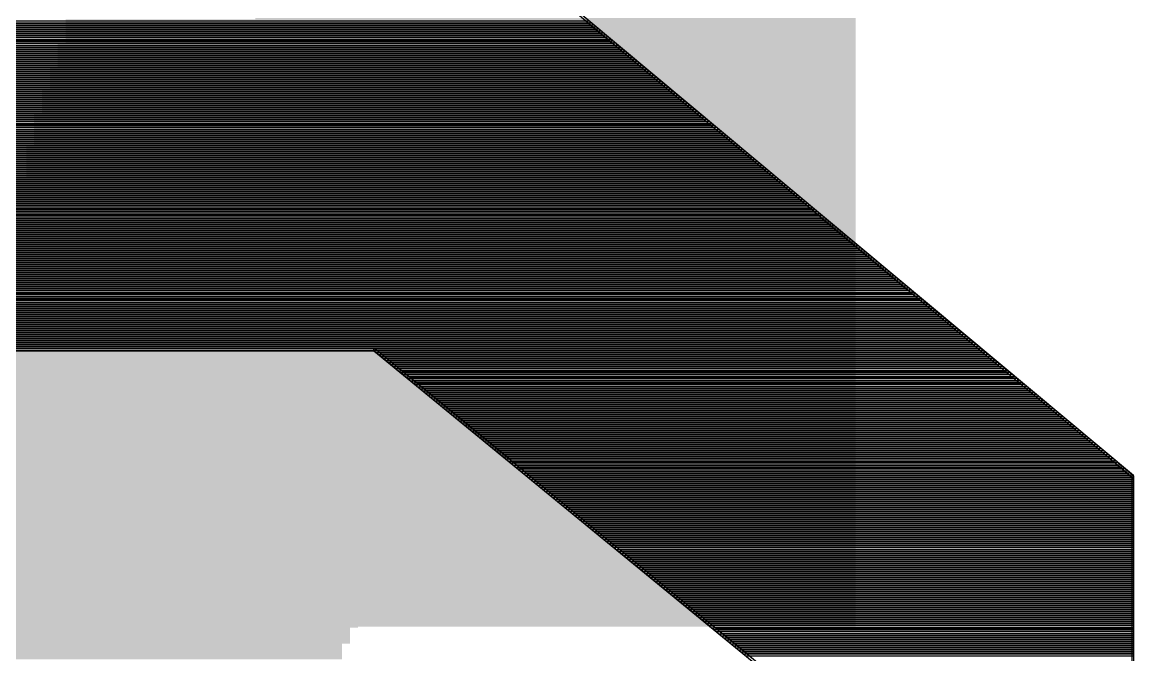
# Model space of a CAD drawing. Extents: x -21 to 88, y -12 to 76.
# Drawn here: x 41.41 to 42.817, y 35.649 to 36.45 of the extents above; entities that cross this region are included whole.
import ezdxf

# ---------------------------------------------------------------- set-up
doc = ezdxf.new("R2010")
doc.units = 0
for name, color, linetype in [('1', 22, 'CONTINUOUS'), ('21', 253, 'CONTINUOUS'), ('22', 253, 'CONTINUOUS')]:
    doc.layers.add(name, color=color, linetype=linetype)

# ---------------------------------------------------------------- blocks, each defined once
blk = doc.blocks.new('RECT')
blk.add_solid([(-0.5, -0.5), (0.5, -0.5), (-0.5, 0.5), (0.5, 0.5)])

msp = doc.modelspace()

# ---------------------------------------------------------------- linework, layer by layer
at = {"layer": '1'}
for points in [[(41.9052, 36.634), (42.8152, 35.874, 1), (42.8168, 35.876), (41.9068, 36.636, 1)], [(38.706, 36.4484), (42.1279, 36.4484, 1), (42.1279, 36.4509), (38.706, 36.4509, 1)], [(38.706, 36.4458), (42.131, 36.4458, 1), (42.131, 36.4484), (38.706, 36.4484, 1)], [(38.706, 36.4382), (42.1401, 36.4382, 1), (42.1401, 36.4408), (38.706, 36.4408, 1)], [(38.706, 36.4331), (42.1462, 36.4331, 1), (42.1462, 36.4357), (38.706, 36.4357, 1)], [(38.706, 36.4433), (42.134, 36.4433, 1), (42.134, 36.4458), (38.706, 36.4458, 1)], [(38.706, 36.4408), (42.1371, 36.4408, 1), (42.1371, 36.4433), (38.706, 36.4433, 1)], [(38.706, 36.4357), (42.1431, 36.4357, 1), (42.1431, 36.4382), (38.706, 36.4382, 1)], [(38.706, 36.428), (42.1523, 36.428, 1), (42.1523, 36.4306), (38.706, 36.4306, 1)], [(38.706, 36.4204), (42.1614, 36.4204, 1), (42.1614, 36.423), (38.706, 36.423, 1)], [(38.706, 36.4306), (42.1492, 36.4306, 1), (42.1492, 36.4331), (38.706, 36.4331, 1)], [(38.706, 36.4255), (42.1553, 36.4255, 1), (42.1553, 36.428), (38.706, 36.428, 1)], [(38.706, 36.423), (42.1584, 36.423, 1), (42.1584, 36.4255), (38.706, 36.4255, 1)], [(38.706, 36.4153), (42.1675, 36.4153, 1), (42.1675, 36.4179), (38.706, 36.4179, 1)], [(38.706, 36.4077), (42.1766, 36.4077, 1), (42.1766, 36.4103), (38.706, 36.4103, 1)], [(38.706, 36.4179), (42.1644, 36.4179, 1), (42.1644, 36.4204), (38.706, 36.4204, 1)], [(38.706, 36.4128), (42.1705, 36.4128, 1), (42.1705, 36.4153), (38.706, 36.4153, 1)], [(38.706, 36.4103), (42.1736, 36.4103, 1), (42.1736, 36.4128), (38.706, 36.4128, 1)], [(38.706, 36.4052), (42.1797, 36.4052, 1), (42.1797, 36.4077), (38.706, 36.4077, 1)], [(38.706, 36.4026), (42.1827, 36.4026, 1), (42.1827, 36.4052), (38.706, 36.4052, 1)], [(38.706, 36.395), (42.1918, 36.395, 1), (42.1918, 36.3976), (38.706, 36.3976, 1)], [(38.706, 36.4001), (42.1857, 36.4001, 1), (42.1857, 36.4026), (38.706, 36.4026, 1)], [(38.706, 36.3976), (42.1888, 36.3976, 1), (42.1888, 36.4001), (38.706, 36.4001, 1)], [(38.706, 36.3925), (42.1949, 36.3925, 1), (42.1949, 36.395), (38.706, 36.395, 1)], [(38.706, 36.3899), (42.1979, 36.3899, 1), (42.1979, 36.3925), (38.706, 36.3925, 1)], [(38.706, 36.3823), (42.207, 36.3823, 1), (42.207, 36.3849), (38.706, 36.3849, 1)], [(38.706, 36.3772), (42.2131, 36.3772, 1), (42.2131, 36.3798), (38.706, 36.3798, 1)], [(38.706, 36.3874), (42.2009, 36.3874, 1), (42.2009, 36.3899), (38.706, 36.3899, 1)], [(38.706, 36.3849), (42.204, 36.3849, 1), (42.204, 36.3874), (38.706, 36.3874, 1)], [(38.706, 36.3798), (42.2101, 36.3798, 1), (42.2101, 36.3823), (38.706, 36.3823, 1)], [(38.706, 36.3696), (42.2222, 36.3696, 1), (42.2222, 36.3722), (38.706, 36.3722, 1)], [(38.706, 36.3645), (42.2283, 36.3645, 1), (42.2283, 36.3671), (38.706, 36.3671, 1)], [(38.706, 36.3747), (42.2162, 36.3747, 1), (42.2162, 36.3772), (38.706, 36.3772, 1)], [(38.706, 36.3722), (42.2192, 36.3722, 1), (42.2192, 36.3747), (38.706, 36.3747, 1)], [(38.706, 36.3671), (42.2253, 36.3671, 1), (42.2253, 36.3696), (38.706, 36.3696, 1)], [(38.706, 36.3569), (42.2375, 36.3569, 1), (42.2375, 36.3595), (38.706, 36.3595, 1)], [(38.706, 36.3518), (42.2435, 36.3518, 1), (42.2435, 36.3544), (38.706, 36.3544, 1)], [(38.706, 36.362), (42.2314, 36.362, 1), (42.2314, 36.3645), (38.706, 36.3645, 1)], [(38.706, 36.3595), (42.2344, 36.3595, 1), (42.2344, 36.362), (38.706, 36.362, 1)], [(38.706, 36.3544), (42.2405, 36.3544, 1), (42.2405, 36.3569), (38.706, 36.3569, 1)], [(38.706, 36.3493), (42.2466, 36.3493, 1), (42.2466, 36.3518), (38.706, 36.3518, 1)], [(38.706, 36.3467), (42.2496, 36.3467, 1), (42.2496, 36.3493), (38.706, 36.3493, 1)], [(38.706, 36.3391), (42.2587, 36.3391, 1), (42.2587, 36.3417), (38.706, 36.3417, 1)], [(38.706, 36.334), (42.2648, 36.334, 1), (42.2648, 36.3366), (38.706, 36.3366, 1)], [(38.706, 36.3442), (42.2527, 36.3442, 1), (42.2527, 36.3467), (38.706, 36.3467, 1)], [(38.706, 36.3417), (42.2557, 36.3417, 1), (42.2557, 36.3442), (38.706, 36.3442, 1)], [(38.706, 36.3366), (42.2618, 36.3366, 1), (42.2618, 36.3391), (38.706, 36.3391, 1)], [(38.706, 36.3264), (42.274, 36.3264, 1), (42.274, 36.329), (38.706, 36.329, 1)], [(38.706, 36.3213), (42.28, 36.3213, 1), (42.28, 36.3239), (38.706, 36.3239, 1)], [(38.706, 36.3315), (42.2679, 36.3315, 1), (42.2679, 36.334), (38.706, 36.334, 1)], [(38.706, 36.329), (42.2709, 36.329, 1), (42.2709, 36.3315), (38.706, 36.3315, 1)], [(38.706, 36.3239), (42.277, 36.3239, 1), (42.277, 36.3264), (38.706, 36.3264, 1)], [(38.706, 36.3137), (42.2892, 36.3137, 1), (42.2892, 36.3163), (38.706, 36.3163, 1)], [(38.706, 36.3086), (42.2953, 36.3086, 1), (42.2953, 36.3112), (38.706, 36.3112, 1)], [(38.706, 36.3188), (42.2831, 36.3188, 1), (42.2831, 36.3213), (38.706, 36.3213, 1)], [(38.706, 36.3163), (42.2861, 36.3163, 1), (42.2861, 36.3188), (38.706, 36.3188, 1)], [(38.706, 36.3112), (42.2922, 36.3112, 1), (42.2922, 36.3137), (38.706, 36.3137, 1)], [(38.706, 36.3061), (42.2983, 36.3061, 1), (42.2983, 36.3086), (38.706, 36.3086, 1)], [(38.706, 36.301), (42.3044, 36.301, 1), (42.3044, 36.3036), (38.706, 36.3036, 1)], [(38.706, 36.2959), (42.3105, 36.2959, 1), (42.3105, 36.2985), (38.706, 36.2985, 1)], [(38.706, 36.3036), (42.3013, 36.3036, 1), (42.3013, 36.3061), (38.706, 36.3061, 1)], [(38.706, 36.2985), (42.3074, 36.2985, 1), (42.3074, 36.301), (38.706, 36.301, 1)], [(38.706, 36.2934), (42.3135, 36.2934, 1), (42.3135, 36.2959), (38.706, 36.2959, 1)], [(38.706, 36.2883), (42.3196, 36.2883, 1), (42.3196, 36.2909), (38.706, 36.2909, 1)], [(38.706, 36.2832), (42.3257, 36.2832, 1), (42.3257, 36.2858), (38.706, 36.2858, 1)], [(38.706, 36.2909), (42.3165, 36.2909, 1), (42.3165, 36.2934), (38.706, 36.2934, 1)], [(38.706, 36.2858), (42.3226, 36.2858, 1), (42.3226, 36.2883), (38.706, 36.2883, 1)], [(38.706, 36.2807), (42.3287, 36.2807, 1), (42.3287, 36.2832), (38.706, 36.2832, 1)], [(38.706, 36.2782), (42.3318, 36.2782, 1), (42.3318, 36.2807), (38.706, 36.2807, 1)], [(38.706, 36.2756), (42.3348, 36.2756, 1), (42.3348, 36.2782), (38.706, 36.2782, 1)], [(38.706, 36.2705), (42.3409, 36.2705, 1), (42.3409, 36.2731), (38.706, 36.2731, 1)], [(38.706, 36.2654), (42.347, 36.2654, 1), (42.347, 36.268), (38.706, 36.268, 1)], [(38.706, 36.2731), (42.3378, 36.2731, 1), (42.3378, 36.2756), (38.706, 36.2756, 1)], [(38.706, 36.268), (42.3439, 36.268, 1), (42.3439, 36.2705), (38.706, 36.2705, 1)], [(38.706, 36.2578), (42.3561, 36.2578, 1), (42.3561, 36.2604), (38.706, 36.2604, 1)], [(38.706, 36.2527), (42.3622, 36.2527, 1), (42.3622, 36.2553), (38.706, 36.2553, 1)], [(38.706, 36.2629), (42.35, 36.2629, 1), (42.35, 36.2654), (38.706, 36.2654, 1)], [(38.706, 36.2604), (42.3531, 36.2604, 1), (42.3531, 36.2629), (38.706, 36.2629, 1)], [(38.706, 36.2553), (42.3591, 36.2553, 1), (42.3591, 36.2578), (38.706, 36.2578, 1)], [(38.706, 36.2502), (42.3652, 36.2502, 1), (42.3652, 36.2527), (38.706, 36.2527, 1)], [(38.706, 36.2451), (42.3713, 36.2451, 1), (42.3713, 36.2477), (38.706, 36.2477, 1)], [(38.706, 36.24), (42.3774, 36.24, 1), (42.3774, 36.2426), (38.706, 36.2426, 1)], [(38.706, 36.2477), (42.3683, 36.2477, 1), (42.3683, 36.2502), (38.706, 36.2502, 1)], [(38.706, 36.2426), (42.3743, 36.2426, 1), (42.3743, 36.2451), (38.706, 36.2451, 1)], [(38.706, 36.2375), (42.3804, 36.2375, 1), (42.3804, 36.24), (38.706, 36.24, 1)], [(38.706, 36.2324), (42.3865, 36.2324, 1), (42.3865, 36.235), (38.706, 36.235, 1)], [(38.706, 36.2273), (42.3926, 36.2273, 1), (42.3926, 36.2299), (38.706, 36.2299, 1)], [(38.706, 36.235), (42.3835, 36.235, 1), (42.3835, 36.2375), (38.706, 36.2375, 1)], [(38.706, 36.2299), (42.3896, 36.2299, 1), (42.3896, 36.2324), (38.706, 36.2324, 1)], [(38.706, 36.2248), (42.3956, 36.2248, 1), (42.3956, 36.2273), (38.706, 36.2273, 1)], [(38.706, 36.2223), (42.3987, 36.2223, 1), (42.3987, 36.2248), (38.706, 36.2248, 1)], [(38.706, 36.2197), (42.4017, 36.2197, 1), (42.4017, 36.2223), (38.706, 36.2223, 1)], [(38.706, 36.2146), (42.4078, 36.2146, 1), (42.4078, 36.2172), (38.706, 36.2172, 1)], [(38.706, 36.2172), (42.4048, 36.2172, 1), (42.4048, 36.2197), (38.706, 36.2197, 1)], [(38.706, 36.2121), (42.4109, 36.2121, 1), (42.4109, 36.2146), (38.706, 36.2146, 1)], [(38.706, 36.2096), (42.4139, 36.2096, 1), (42.4139, 36.2121), (38.706, 36.2121, 1)], [(38.706, 36.207), (42.4169, 36.207, 1), (42.4169, 36.2096), (38.706, 36.2096, 1)], [(38.706, 36.2019), (42.423, 36.2019, 1), (42.423, 36.2045), (38.706, 36.2045, 1)], [(38.706, 36.1943), (42.4321, 36.1943, 1), (42.4321, 36.1969), (38.706, 36.1969, 1)], [(38.706, 36.2045), (42.42, 36.2045, 1), (42.42, 36.207), (38.706, 36.207, 1)], [(38.706, 36.1994), (42.4261, 36.1994, 1), (42.4261, 36.2019), (38.706, 36.2019, 1)], [(38.706, 36.1969), (42.4291, 36.1969, 1), (42.4291, 36.1994), (38.706, 36.1994, 1)], [(38.706, 36.1892), (42.4382, 36.1892, 1), (42.4382, 36.1918), (38.706, 36.1918, 1)], [(38.706, 36.1841), (42.4443, 36.1841, 1), (42.4443, 36.1867), (38.706, 36.1867, 1)], [(38.706, 36.1918), (42.4352, 36.1918, 1), (42.4352, 36.1943), (38.706, 36.1943, 1)], [(38.706, 36.1867), (42.4413, 36.1867, 1), (42.4413, 36.1892), (38.706, 36.1892, 1)], [(38.706, 36.1816), (42.4474, 36.1816, 1), (42.4474, 36.1841), (38.706, 36.1841, 1)], [(38.706, 36.1765), (42.4534, 36.1765, 1), (42.4534, 36.1791), (38.706, 36.1791, 1)], [(38.706, 36.1714), (42.4595, 36.1714, 1), (42.4595, 36.174), (38.706, 36.174, 1)], [(38.706, 36.1791), (42.4504, 36.1791, 1), (42.4504, 36.1816), (38.706, 36.1816, 1)], [(38.706, 36.174), (42.4565, 36.174, 1), (42.4565, 36.1765), (38.706, 36.1765, 1)], [(38.706, 36.1689), (42.4626, 36.1689, 1), (42.4626, 36.1714), (38.706, 36.1714, 1)], [(38.706, 36.1664), (42.4656, 36.1664, 1), (42.4656, 36.1689), (38.706, 36.1689, 1)], [(38.706, 36.1638), (42.4687, 36.1638, 1), (42.4687, 36.1664), (38.706, 36.1664, 1)], [(38.706, 36.1587), (42.4747, 36.1587, 1), (42.4747, 36.1613), (38.706, 36.1613, 1)], [(38.706, 36.1511), (42.4839, 36.1511, 1), (42.4839, 36.1537), (38.706, 36.1537, 1)], [(38.706, 36.1613), (42.4717, 36.1613, 1), (42.4717, 36.1638), (38.706, 36.1638, 1)], [(38.706, 36.1562), (42.4778, 36.1562, 1), (42.4778, 36.1587), (38.706, 36.1587, 1)], [(38.706, 36.1537), (42.4808, 36.1537, 1), (42.4808, 36.1562), (38.706, 36.1562, 1)], [(38.706, 36.146), (42.4899, 36.146, 1), (42.4899, 36.1486), (38.706, 36.1486, 1)], [(38.706, 36.1384), (42.4991, 36.1384, 1), (42.4991, 36.141), (38.706, 36.141, 1)], [(38.706, 36.1486), (42.4869, 36.1486, 1), (42.4869, 36.1511), (38.706, 36.1511, 1)], [(38.706, 36.1435), (42.493, 36.1435, 1), (42.493, 36.146), (38.706, 36.146, 1)], [(38.706, 36.141), (42.496, 36.141, 1), (42.496, 36.1435), (38.706, 36.1435, 1)], [(38.706, 36.1333), (42.5052, 36.1333, 1), (42.5052, 36.1359), (38.706, 36.1359, 1)], [(38.706, 36.1257), (42.5143, 36.1257, 1), (42.5143, 36.1283), (38.706, 36.1283, 1)], [(38.706, 36.1359), (42.5021, 36.1359, 1), (42.5021, 36.1384), (38.706, 36.1384, 1)], [(38.706, 36.1308), (42.5082, 36.1308, 1), (42.5082, 36.1333), (38.706, 36.1333, 1)], [(38.706, 36.1283), (42.5112, 36.1283, 1), (42.5112, 36.1308), (38.706, 36.1308, 1)], [(38.706, 36.1232), (42.5173, 36.1232, 1), (42.5173, 36.1257), (38.706, 36.1257, 1)], [(38.706, 36.1206), (42.5204, 36.1206, 1), (42.5204, 36.1232), (38.706, 36.1232, 1)], [(38.706, 36.113), (42.5295, 36.113, 1), (42.5295, 36.1156), (38.706, 36.1156, 1)], [(38.706, 36.1181), (42.5234, 36.1181, 1), (42.5234, 36.1206), (38.706, 36.1206, 1)], [(38.706, 36.1156), (42.5265, 36.1156, 1), (42.5265, 36.1181), (38.706, 36.1181, 1)], [(38.706, 36.1105), (42.5325, 36.1105, 1), (42.5325, 36.113), (38.706, 36.113, 1)], [(38.706, 36.1079), (42.5356, 36.1079, 1), (42.5356, 36.1105), (38.706, 36.1105, 1)], [(38.706, 36.1028), (42.5417, 36.1028, 1), (42.5417, 36.1054), (38.706, 36.1054, 1)], [(38.706, 36.0952), (42.5508, 36.0952, 1), (42.5508, 36.0978), (38.706, 36.0978, 1)], [(38.706, 36.1054), (42.5386, 36.1054, 1), (42.5386, 36.1079), (38.706, 36.1079, 1)], [(38.706, 36.1003), (42.5447, 36.1003, 1), (42.5447, 36.1028), (38.706, 36.1028, 1)], [(38.706, 36.0978), (42.5477, 36.0978, 1), (42.5477, 36.1003), (38.706, 36.1003, 1)], [(38.706, 36.0901), (42.5569, 36.0901, 1), (42.5569, 36.0927), (38.706, 36.0927, 1)], [(38.706, 36.0825), (42.566, 36.0825, 1), (42.566, 36.0851), (38.706, 36.0851, 1)], [(38.706, 36.0927), (42.5538, 36.0927, 1), (42.5538, 36.0952), (38.706, 36.0952, 1)], [(38.706, 36.0876), (42.5599, 36.0876, 1), (42.5599, 36.0901), (38.706, 36.0901, 1)], [(38.706, 36.0851), (42.563, 36.0851, 1), (42.563, 36.0876), (38.706, 36.0876, 1)], [(38.706, 36.0774), (42.5721, 36.0774, 1), (42.5721, 36.08), (38.706, 36.08, 1)], [(38.706, 36.0698), (42.5812, 36.0698, 1), (42.5812, 36.0724), (38.706, 36.0724, 1)], [(38.706, 36.08), (42.569, 36.08, 1), (42.569, 36.0825), (38.706, 36.0825, 1)], [(38.706, 36.0749), (42.5751, 36.0749, 1), (42.5751, 36.0774), (38.706, 36.0774, 1)], [(38.706, 36.0724), (42.5782, 36.0724, 1), (42.5782, 36.0749), (38.706, 36.0749, 1)], [(38.706, 36.0673), (42.5842, 36.0673, 1), (42.5842, 36.0698), (38.706, 36.0698, 1)], [(38.706, 36.0647), (42.5873, 36.0647, 1), (42.5873, 36.0673), (38.706, 36.0673, 1)], [(38.706, 36.0571), (42.5964, 36.0571, 1), (42.5964, 36.0597), (38.706, 36.0597, 1)], [(38.706, 36.0622), (42.5903, 36.0622, 1), (42.5903, 36.0647), (38.706, 36.0647, 1)], [(38.706, 36.0597), (42.5934, 36.0597, 1), (42.5934, 36.0622), (38.706, 36.0622, 1)], [(38.706, 36.0546), (42.5995, 36.0546, 1), (42.5995, 36.0571), (38.706, 36.0571, 1)], [(38.706, 36.052), (42.6025, 36.052, 1), (42.6025, 36.0546), (38.706, 36.0546, 1)], [(38.706, 36.0444), (42.6116, 36.0444, 1), (42.6116, 36.047), (38.706, 36.047, 1)], [(38.706, 36.0393), (42.6177, 36.0393, 1), (42.6177, 36.0419), (38.706, 36.0419, 1)], [(38.706, 36.0495), (42.6055, 36.0495, 1), (42.6055, 36.052), (38.706, 36.052, 1)], [(38.706, 36.047), (42.6086, 36.047, 1), (42.6086, 36.0495), (38.706, 36.0495, 1)], [(38.706, 36.0419), (42.6147, 36.0419, 1), (42.6147, 36.0444), (38.706, 36.0444, 1)], [(41.856, 36.0363), (38.706, 36.0363, 1), (38.706, 36.0337), (41.856, 36.0337, 1)], [(38.706, 36.0368), (42.6208, 36.0368, 1), (42.6208, 36.0393), (38.706, 36.0393, 1)], [(38.706, 36.0343), (42.6238, 36.0343, 1), (42.6238, 36.0368), (38.706, 36.0368, 1)], [(42.3568, 35.626), (41.8568, 36.036, 1), (41.8552, 36.034), (42.3552, 35.624, 1)], [(41.8585, 36.0317), (42.6268, 36.0317, 1), (42.6268, 36.0343), (41.8585, 36.0343, 1)], [(41.8616, 36.0292), (42.6299, 36.0292, 1), (42.6299, 36.0317), (41.8616, 36.0317, 1)], [(41.8647, 36.0266), (42.6329, 36.0266, 1), (42.6329, 36.0292), (41.8647, 36.0292, 1)], [(41.8678, 36.0241), (42.636, 36.0241, 1), (42.636, 36.0266), (41.8678, 36.0266, 1)], [(41.8709, 36.0215), (42.639, 36.0215, 1), (42.639, 36.0241), (41.8709, 36.0241, 1)], [(41.874, 36.019), (42.642, 36.019, 1), (42.642, 36.0215), (41.874, 36.0215, 1)], [(41.8771, 36.0165), (42.6451, 36.0165, 1), (42.6451, 36.019), (41.8771, 36.019, 1)], [(41.8802, 36.0139), (42.6481, 36.0139, 1), (42.6481, 36.0165), (41.8802, 36.0165, 1)], [(41.8833, 36.0114), (42.6512, 36.0114, 1), (42.6512, 36.0139), (41.8833, 36.0139, 1)], [(41.8863, 36.0088), (42.6542, 36.0088, 1), (42.6542, 36.0114), (41.8863, 36.0114, 1)], [(41.8894, 36.0063), (42.6573, 36.0063, 1), (42.6573, 36.0088), (41.8894, 36.0088, 1)], [(41.8925, 36.0038), (42.6603, 36.0038, 1), (42.6603, 36.0063), (41.8925, 36.0063, 1)], [(41.8956, 36.0012), (42.6633, 36.0012, 1), (42.6633, 36.0038), (41.8956, 36.0038, 1)], [(41.8987, 35.9987), (42.6664, 35.9987, 1), (42.6664, 36.0012), (41.8987, 36.0012, 1)], [(41.9018, 35.9961), (42.6694, 35.9961, 1), (42.6694, 35.9987), (41.9018, 35.9987, 1)], [(41.9049, 35.9936), (42.6725, 35.9936, 1), (42.6725, 35.9961), (41.9049, 35.9961, 1)], [(41.908, 35.9911), (42.6755, 35.9911, 1), (42.6755, 35.9936), (41.908, 35.9936, 1)], [(41.9111, 35.9885), (42.6786, 35.9885, 1), (42.6786, 35.9911), (41.9111, 35.9911, 1)], [(41.9142, 35.986), (42.6816, 35.986, 1), (42.6816, 35.9885), (41.9142, 35.9885, 1)], [(41.9173, 35.9834), (42.6846, 35.9834, 1), (42.6846, 35.986), (41.9173, 35.986, 1)], [(41.9204, 35.9809), (42.6877, 35.9809, 1), (42.6877, 35.9834), (41.9204, 35.9834, 1)], [(41.9235, 35.9784), (42.6907, 35.9784, 1), (42.6907, 35.9809), (41.9235, 35.9809, 1)], [(41.9266, 35.9758), (42.6938, 35.9758, 1), (42.6938, 35.9784), (41.9266, 35.9784, 1)], [(41.9297, 35.9733), (42.6968, 35.9733, 1), (42.6968, 35.9758), (41.9297, 35.9758, 1)], [(41.9328, 35.9707), (42.6998, 35.9707, 1), (42.6998, 35.9733), (41.9328, 35.9733, 1)], [(41.9359, 35.9682), (42.7029, 35.9682, 1), (42.7029, 35.9707), (41.9359, 35.9707, 1)], [(41.939, 35.9657), (42.7059, 35.9657, 1), (42.7059, 35.9682), (41.939, 35.9682, 1)], [(41.9421, 35.9631), (42.709, 35.9631, 1), (42.709, 35.9657), (41.9421, 35.9657, 1)], [(41.9452, 35.9606), (42.712, 35.9606, 1), (42.712, 35.9631), (41.9452, 35.9631, 1)], [(41.9483, 35.958), (42.7151, 35.958, 1), (42.7151, 35.9606), (41.9483, 35.9606, 1)], [(41.9514, 35.9555), (42.7181, 35.9555, 1), (42.7181, 35.958), (41.9514, 35.958, 1)], [(41.9545, 35.953), (42.7211, 35.953, 1), (42.7211, 35.9555), (41.9545, 35.9555, 1)], [(41.9576, 35.9504), (42.7242, 35.9504, 1), (42.7242, 35.953), (41.9576, 35.953, 1)], [(41.9607, 35.9479), (42.7272, 35.9479, 1), (42.7272, 35.9504), (41.9607, 35.9504, 1)], [(41.9638, 35.9453), (42.7303, 35.9453, 1), (42.7303, 35.9479), (41.9638, 35.9479, 1)], [(41.9669, 35.9428), (42.7333, 35.9428, 1), (42.7333, 35.9453), (41.9669, 35.9453, 1)], [(41.97, 35.9402), (42.7364, 35.9402, 1), (42.7364, 35.9428), (41.97, 35.9428, 1)], [(41.9731, 35.9377), (42.7394, 35.9377, 1), (42.7394, 35.9402), (41.9731, 35.9402, 1)], [(41.9762, 35.9352), (42.7424, 35.9352, 1), (42.7424, 35.9377), (41.9762, 35.9377, 1)], [(41.9793, 35.9326), (42.7455, 35.9326, 1), (42.7455, 35.9352), (41.9793, 35.9352, 1)], [(41.9824, 35.9301), (42.7485, 35.9301, 1), (42.7485, 35.9326), (41.9824, 35.9326, 1)], [(41.9855, 35.9275), (42.7516, 35.9275, 1), (42.7516, 35.9301), (41.9855, 35.9301, 1)], [(41.9886, 35.925), (42.7546, 35.925, 1), (42.7546, 35.9275), (41.9886, 35.9275, 1)], [(41.9917, 35.9225), (42.7576, 35.9225, 1), (42.7576, 35.925), (41.9917, 35.925, 1)], [(41.9948, 35.9199), (42.7607, 35.9199, 1), (42.7607, 35.9225), (41.9948, 35.9225, 1)], [(41.9979, 35.9174), (42.7637, 35.9174, 1), (42.7637, 35.9199), (41.9979, 35.9199, 1)], [(42.001, 35.9148), (42.7668, 35.9148, 1), (42.7668, 35.9174), (42.001, 35.9174, 1)], [(42.0041, 35.9123), (42.7698, 35.9123, 1), (42.7698, 35.9148), (42.0041, 35.9148, 1)], [(42.0072, 35.9098), (42.7729, 35.9098, 1), (42.7729, 35.9123), (42.0072, 35.9123, 1)], [(42.0103, 35.9072), (42.7759, 35.9072, 1), (42.7759, 35.9098), (42.0103, 35.9098, 1)], [(42.0134, 35.9047), (42.7789, 35.9047, 1), (42.7789, 35.9072), (42.0134, 35.9072, 1)], [(42.0165, 35.9021), (42.782, 35.9021, 1), (42.782, 35.9047), (42.0165, 35.9047, 1)], [(42.0196, 35.8996), (42.785, 35.8996, 1), (42.785, 35.9021), (42.0196, 35.9021, 1)], [(42.0227, 35.8971), (42.7881, 35.8971, 1), (42.7881, 35.8996), (42.0227, 35.8996, 1)], [(42.0258, 35.8945), (42.7911, 35.8945, 1), (42.7911, 35.8971), (42.0258, 35.8971, 1)], [(42.0289, 35.892), (42.7942, 35.892, 1), (42.7942, 35.8945), (42.0289, 35.8945, 1)], [(42.032, 35.8894), (42.7972, 35.8894, 1), (42.7972, 35.892), (42.032, 35.892, 1)], [(42.0351, 35.8869), (42.8002, 35.8869, 1), (42.8002, 35.8894), (42.0351, 35.8894, 1)], [(42.0382, 35.8844), (42.8033, 35.8844, 1), (42.8033, 35.8869), (42.0382, 35.8869, 1)], [(42.0413, 35.8818), (42.8063, 35.8818, 1), (42.8063, 35.8844), (42.0413, 35.8844, 1)], [(42.0444, 35.8793), (42.8094, 35.8793, 1), (42.8094, 35.8818), (42.0444, 35.8818, 1)], [(42.0475, 35.8767), (42.8124, 35.8767, 1), (42.8124, 35.8793), (42.0475, 35.8793, 1)], [(42.0506, 35.8742), (42.8154, 35.8742, 1), (42.8154, 35.8767), (42.0506, 35.8767, 1)], [(42.0537, 35.8717), (42.816, 35.8717, 1), (42.816, 35.8742), (42.0537, 35.8742, 1)], [(42.8147, 35.875), (42.8147, 33.345, 1), (42.8173, 33.345), (42.8173, 35.875, 1)], [(42.0568, 35.8691), (42.816, 35.8691, 1), (42.816, 35.8717), (42.0568, 35.8717, 1)], [(42.0599, 35.8666), (42.816, 35.8666, 1), (42.816, 35.8691), (42.0599, 35.8691, 1)], [(42.063, 35.864), (42.816, 35.864, 1), (42.816, 35.8666), (42.063, 35.8666, 1)], [(42.0661, 35.8615), (42.816, 35.8615, 1), (42.816, 35.864), (42.0661, 35.864, 1)], [(42.0692, 35.8589), (42.816, 35.8589, 1), (42.816, 35.8615), (42.0692, 35.8615, 1)], [(42.0722, 35.8564), (42.816, 35.8564, 1), (42.816, 35.8589), (42.0722, 35.8589, 1)], [(42.0753, 35.8539), (42.816, 35.8539, 1), (42.816, 35.8564), (42.0753, 35.8564, 1)], [(42.0784, 35.8513), (42.816, 35.8513, 1), (42.816, 35.8539), (42.0784, 35.8539, 1)], [(42.0815, 35.8488), (42.816, 35.8488, 1), (42.816, 35.8513), (42.0815, 35.8513, 1)], [(42.0846, 35.8462), (42.816, 35.8462, 1), (42.816, 35.8488), (42.0846, 35.8488, 1)], [(42.0877, 35.8437), (42.816, 35.8437, 1), (42.816, 35.8462), (42.0877, 35.8462, 1)], [(42.0908, 35.8412), (42.816, 35.8412, 1), (42.816, 35.8437), (42.0908, 35.8437, 1)], [(42.0939, 35.8386), (42.816, 35.8386, 1), (42.816, 35.8412), (42.0939, 35.8412, 1)], [(42.097, 35.8361), (42.816, 35.8361, 1), (42.816, 35.8386), (42.097, 35.8386, 1)], [(42.1001, 35.8335), (42.816, 35.8335, 1), (42.816, 35.8361), (42.1001, 35.8361, 1)], [(42.1032, 35.831), (42.816, 35.831, 1), (42.816, 35.8335), (42.1032, 35.8335, 1)], [(42.1063, 35.8285), (42.816, 35.8285, 1), (42.816, 35.831), (42.1063, 35.831, 1)], [(42.1094, 35.8259), (42.816, 35.8259, 1), (42.816, 35.8285), (42.1094, 35.8285, 1)], [(42.1125, 35.8234), (42.816, 35.8234, 1), (42.816, 35.8259), (42.1125, 35.8259, 1)], [(42.1156, 35.8208), (42.816, 35.8208, 1), (42.816, 35.8234), (42.1156, 35.8234, 1)], [(42.1187, 35.8183), (42.816, 35.8183, 1), (42.816, 35.8208), (42.1187, 35.8208, 1)], [(42.1218, 35.8158), (42.816, 35.8158, 1), (42.816, 35.8183), (42.1218, 35.8183, 1)], [(42.1249, 35.8132), (42.816, 35.8132, 1), (42.816, 35.8158), (42.1249, 35.8158, 1)], [(42.128, 35.8107), (42.816, 35.8107, 1), (42.816, 35.8132), (42.128, 35.8132, 1)], [(42.1311, 35.8081), (42.816, 35.8081, 1), (42.816, 35.8107), (42.1311, 35.8107, 1)], [(42.1342, 35.8056), (42.816, 35.8056, 1), (42.816, 35.8081), (42.1342, 35.8081, 1)], [(42.1373, 35.8031), (42.816, 35.8031, 1), (42.816, 35.8056), (42.1373, 35.8056, 1)], [(42.1404, 35.8005), (42.816, 35.8005, 1), (42.816, 35.8031), (42.1404, 35.8031, 1)], [(42.1435, 35.798), (42.816, 35.798, 1), (42.816, 35.8005), (42.1435, 35.8005, 1)], [(42.1466, 35.7954), (42.816, 35.7954, 1), (42.816, 35.798), (42.1466, 35.798, 1)], [(42.1497, 35.7929), (42.816, 35.7929, 1), (42.816, 35.7954), (42.1497, 35.7954, 1)], [(42.1528, 35.7904), (42.816, 35.7904, 1), (42.816, 35.7929), (42.1528, 35.7929, 1)], [(42.1559, 35.7878), (42.816, 35.7878, 1), (42.816, 35.7904), (42.1559, 35.7904, 1)], [(42.159, 35.7853), (42.816, 35.7853, 1), (42.816, 35.7878), (42.159, 35.7878, 1)], [(42.1621, 35.7827), (42.816, 35.7827, 1), (42.816, 35.7853), (42.1621, 35.7853, 1)], [(42.1652, 35.7802), (42.816, 35.7802, 1), (42.816, 35.7827), (42.1652, 35.7827, 1)], [(42.1683, 35.7776), (42.816, 35.7776, 1), (42.816, 35.7802), (42.1683, 35.7802, 1)], [(42.1714, 35.7751), (42.816, 35.7751, 1), (42.816, 35.7776), (42.1714, 35.7776, 1)], [(42.1745, 35.7726), (42.816, 35.7726, 1), (42.816, 35.7751), (42.1745, 35.7751, 1)], [(42.1776, 35.77), (42.816, 35.77, 1), (42.816, 35.7726), (42.1776, 35.7726, 1)], [(42.1807, 35.7675), (42.816, 35.7675, 1), (42.816, 35.77), (42.1807, 35.77, 1)], [(42.1838, 35.7649), (42.816, 35.7649, 1), (42.816, 35.7675), (42.1838, 35.7675, 1)], [(42.1869, 35.7624), (42.816, 35.7624, 1), (42.816, 35.7649), (42.1869, 35.7649, 1)], [(42.19, 35.7599), (42.816, 35.7599, 1), (42.816, 35.7624), (42.19, 35.7624, 1)], [(42.1931, 35.7573), (42.816, 35.7573, 1), (42.816, 35.7599), (42.1931, 35.7599, 1)], [(42.1962, 35.7548), (42.816, 35.7548, 1), (42.816, 35.7573), (42.1962, 35.7573, 1)], [(42.1993, 35.7522), (42.816, 35.7522, 1), (42.816, 35.7548), (42.1993, 35.7548, 1)], [(42.2024, 35.7497), (42.816, 35.7497, 1), (42.816, 35.7522), (42.2024, 35.7522, 1)], [(42.2055, 35.7472), (42.816, 35.7472, 1), (42.816, 35.7497), (42.2055, 35.7497, 1)], [(42.2086, 35.7446), (42.816, 35.7446, 1), (42.816, 35.7472), (42.2086, 35.7472, 1)], [(42.2117, 35.7421), (42.816, 35.7421, 1), (42.816, 35.7446), (42.2117, 35.7446, 1)], [(42.2148, 35.7395), (42.816, 35.7395, 1), (42.816, 35.7421), (42.2148, 35.7421, 1)], [(42.2179, 35.737), (42.816, 35.737, 1), (42.816, 35.7395), (42.2179, 35.7395, 1)], [(42.221, 35.7345), (42.816, 35.7345, 1), (42.816, 35.737), (42.221, 35.737, 1)], [(42.2241, 35.7319), (42.816, 35.7319, 1), (42.816, 35.7345), (42.2241, 35.7345, 1)], [(42.2272, 35.7294), (42.816, 35.7294, 1), (42.816, 35.7319), (42.2272, 35.7319, 1)], [(42.2303, 35.7268), (42.816, 35.7268, 1), (42.816, 35.7294), (42.2303, 35.7294, 1)], [(42.2334, 35.7243), (42.816, 35.7243, 1), (42.816, 35.7268), (42.2334, 35.7268, 1)], [(42.2365, 35.7218), (42.816, 35.7218, 1), (42.816, 35.7243), (42.2365, 35.7243, 1)], [(42.2396, 35.7192), (42.816, 35.7192, 1), (42.816, 35.7218), (42.2396, 35.7218, 1)], [(42.2427, 35.7167), (42.816, 35.7167, 1), (42.816, 35.7192), (42.2427, 35.7192, 1)], [(42.2458, 35.7141), (42.816, 35.7141, 1), (42.816, 35.7167), (42.2458, 35.7167, 1)], [(42.2489, 35.7116), (42.816, 35.7116, 1), (42.816, 35.7141), (42.2489, 35.7141, 1)], [(42.252, 35.7091), (42.816, 35.7091, 1), (42.816, 35.7116), (42.252, 35.7116, 1)], [(42.2551, 35.7065), (42.816, 35.7065, 1), (42.816, 35.7091), (42.2551, 35.7091, 1)], [(42.2581, 35.704), (42.816, 35.704, 1), (42.816, 35.7065), (42.2581, 35.7065, 1)], [(42.2612, 35.7014), (42.816, 35.7014, 1), (42.816, 35.704), (42.2612, 35.704, 1)], [(42.2643, 35.6989), (42.816, 35.6989, 1), (42.816, 35.7014), (42.2643, 35.7014, 1)], [(42.2674, 35.6963), (42.816, 35.6963, 1), (42.816, 35.6989), (42.2674, 35.6989, 1)], [(42.2705, 35.6938), (42.816, 35.6938, 1), (42.816, 35.6963), (42.2705, 35.6963, 1)], [(42.2736, 35.6913), (42.816, 35.6913, 1), (42.816, 35.6938), (42.2736, 35.6938, 1)], [(42.2767, 35.6887), (42.816, 35.6887, 1), (42.816, 35.6913), (42.2767, 35.6913, 1)], [(42.2798, 35.6862), (42.816, 35.6862, 1), (42.816, 35.6887), (42.2798, 35.6887, 1)], [(42.2829, 35.6836), (42.816, 35.6836, 1), (42.816, 35.6862), (42.2829, 35.6862, 1)], [(42.286, 35.6811), (42.816, 35.6811, 1), (42.816, 35.6836), (42.286, 35.6836, 1)], [(42.2891, 35.6786), (42.816, 35.6786, 1), (42.816, 35.6811), (42.2891, 35.6811, 1)], [(42.2922, 35.676), (42.816, 35.676, 1), (42.816, 35.6786), (42.2922, 35.6786, 1)], [(42.2953, 35.6735), (42.816, 35.6735, 1), (42.816, 35.676), (42.2953, 35.676, 1)], [(42.2984, 35.6709), (42.816, 35.6709, 1), (42.816, 35.6735), (42.2984, 35.6735, 1)], [(42.3015, 35.6684), (42.816, 35.6684, 1), (42.816, 35.6709), (42.3015, 35.6709, 1)], [(42.3046, 35.6659), (42.816, 35.6659, 1), (42.816, 35.6684), (42.3046, 35.6684, 1)], [(42.3077, 35.6633), (42.816, 35.6633, 1), (42.816, 35.6659), (42.3077, 35.6659, 1)], [(42.3108, 35.6608), (42.816, 35.6608, 1), (42.816, 35.6633), (42.3108, 35.6633, 1)], [(42.3139, 35.6582), (42.816, 35.6582, 1), (42.816, 35.6608), (42.3139, 35.6608, 1)], [(42.317, 35.6557), (42.816, 35.6557, 1), (42.816, 35.6582), (42.317, 35.6582, 1)], [(42.3201, 35.6532), (42.816, 35.6532, 1), (42.816, 35.6557), (42.3201, 35.6557, 1)], [(42.3232, 35.6506), (42.816, 35.6506, 1), (42.816, 35.6532), (42.3232, 35.6532, 1)], [(42.3263, 35.6481), (42.816, 35.6481, 1), (42.816, 35.6506), (42.3263, 35.6506, 1)]]:
    msp.add_lwpolyline(points, format="xyb", close=True, dxfattribs=at)

# ---------------------------------------------------------------- block references
at = {"layer": '21', "xscale": 0.76, "yscale": 0.01}
for p in [(42.085, 36.45), (42.085, 36.44), (42.085, 36.43), (42.085, 36.42), (42.085, 36.41), (42.085, 36.4), (42.085, 36.39), (42.085, 36.38), (42.085, 36.37), (42.085, 36.36), (42.085, 36.35), (42.085, 36.34), (42.085, 36.33), (42.085, 36.32), (42.085, 36.31), (42.085, 36.3), (42.085, 36.29), (42.085, 36.28), (42.085, 36.27), (42.085, 36.26), (42.085, 36.25), (42.085, 36.24), (42.085, 36.23), (42.085, 36.22), (42.085, 36.21), (42.085, 36.2), (42.085, 36.19), (42.085, 36.18), (42.085, 36.17), (42.085, 36.16), (42.085, 36.15), (42.085, 36.14), (42.085, 36.13), (42.085, 36.12), (42.085, 36.11), (42.085, 36.1), (42.085, 36.09), (42.085, 36.08), (42.085, 36.07), (42.085, 36.06), (42.085, 36.05), (42.085, 36.04), (42.085, 36.03), (42.085, 36.02), (42.085, 36.01), (42.085, 36), (42.085, 35.99), (42.085, 35.98), (42.085, 35.97), (42.085, 35.96), (42.085, 35.95), (42.085, 35.94), (42.085, 35.93), (42.085, 35.92), (42.085, 35.91), (42.085, 35.9), (42.085, 35.89), (42.085, 35.88), (42.085, 35.87), (42.085, 35.86), (42.085, 35.85), (42.085, 35.84), (42.085, 35.83), (42.085, 35.82), (42.085, 35.81), (42.085, 35.8), (42.085, 35.79), (42.085, 35.78), (42.085, 35.77), (42.085, 35.76), (42.085, 35.75), (42.085, 35.74), (42.085, 35.73), (42.085, 35.72), (42.085, 35.71), (42.085, 35.7), (42.085, 35.69)]:
    msp.add_blockref('RECT', p, dxfattribs=at)
at = {"layer": '22', "yscale": 0.01, "rotation": 180}
for p, xscale in [((41.83, 36.4485), 0.73), ((41.825, 36.4385), 0.72), ((41.82, 36.4185), 0.73), ((41.825, 36.4285), 0.72), ((41.815, 36.4085), 0.72), ((41.805, 36.3885), 0.72), ((41.815, 36.3985), 0.72), ((41.805, 36.3785), 0.72), ((41.8, 36.3685), 0.71), ((41.795, 36.3585), 0.72), ((41.79, 36.3485), 0.71), ((41.79, 36.3385), 0.71), ((41.78, 36.3285), 0.71), ((41.78, 36.3185), 0.71), ((41.775, 36.3085), 0.7), ((41.775, 36.2985), 0.7), ((41.765, 36.2885), 0.7), ((41.765, 36.2785), 0.7), ((41.76, 36.2685), 0.69), ((41.395, 36.2485), 1.4), ((41.76, 36.2585), 0.69), ((41.4, 36.2385), 1.39), ((41.395, 36.2285), 1.38), ((41.4, 36.2185), 1.37), ((41.4, 36.2085), 1.37), ((41.4, 36.1985), 1.35), ((41.4, 36.1885), 1.35), ((41.395, 36.1785), 1.34), ((41.4, 36.1685), 1.33), ((41.395, 36.1585), 1.32), ((41.4, 36.1485), 1.31), ((41.395, 36.1385), 1.3), ((41.4, 36.1285), 1.29), ((41.395, 36.1185), 1.28), ((41.395, 36.1085), 1.28), ((41.395, 36.0985), 1.26), ((41.395, 36.0885), 1.26), ((41.395, 36.0785), 1.24), ((41.395, 36.0685), 1.24), ((41.395, 36.0585), 1.22), ((41.395, 36.0485), 1.22), ((41.39, 36.0385), 1.21), ((41.395, 36.0285), 1.2), ((41.39, 36.0185), 1.19), ((41.395, 36.0085), 1.18), ((41.395, 35.9985), 1.18), ((41.395, 35.9885), 1.16), ((41.395, 35.9785), 1.16), ((41.395, 35.9685), 1.14), ((41.395, 35.9585), 1.14), ((41.39, 35.9485), 1.13), ((41.395, 35.9385), 1.12), ((41.39, 35.9285), 1.11), ((41.395, 35.9185), 1.1), ((41.39, 35.9085), 1.09), ((41.395, 35.8985), 1.08), ((41.39, 35.8885), 1.07), ((41.39, 35.8785), 1.07), ((41.39, 35.8685), 1.05), ((41.39, 35.8585), 1.05), ((41.39, 35.8485), 1.03), ((41.39, 35.8385), 1.03), ((41.39, 35.8285), 1.01), ((41.39, 35.8185), 1.01), ((41.39, 35.8085), 1.01), ((41.39, 35.7985), 0.99), ((41.39, 35.7885), 0.99), ((41.39, 35.7785), 0.97), ((41.39, 35.7685), 0.97), ((41.39, 35.7585), 0.95), ((41.39, 35.7485), 0.95), ((41.39, 35.7385), 0.93), ((41.39, 35.7285), 0.93), ((41.385, 35.7185), 0.92), ((41.39, 35.7085), 0.91), ((41.385, 35.6985), 0.9), ((41.39, 35.6885), 0.89), ((41.385, 35.6785), 0.88), ((41.39, 35.6685), 0.87), ((41.385, 35.6585), 0.86), ((41.385, 35.6485), 0.86)]:
    msp.add_blockref('RECT', p, dxfattribs=dict(at, xscale=xscale))

doc.saveas('drawing.dxf')
